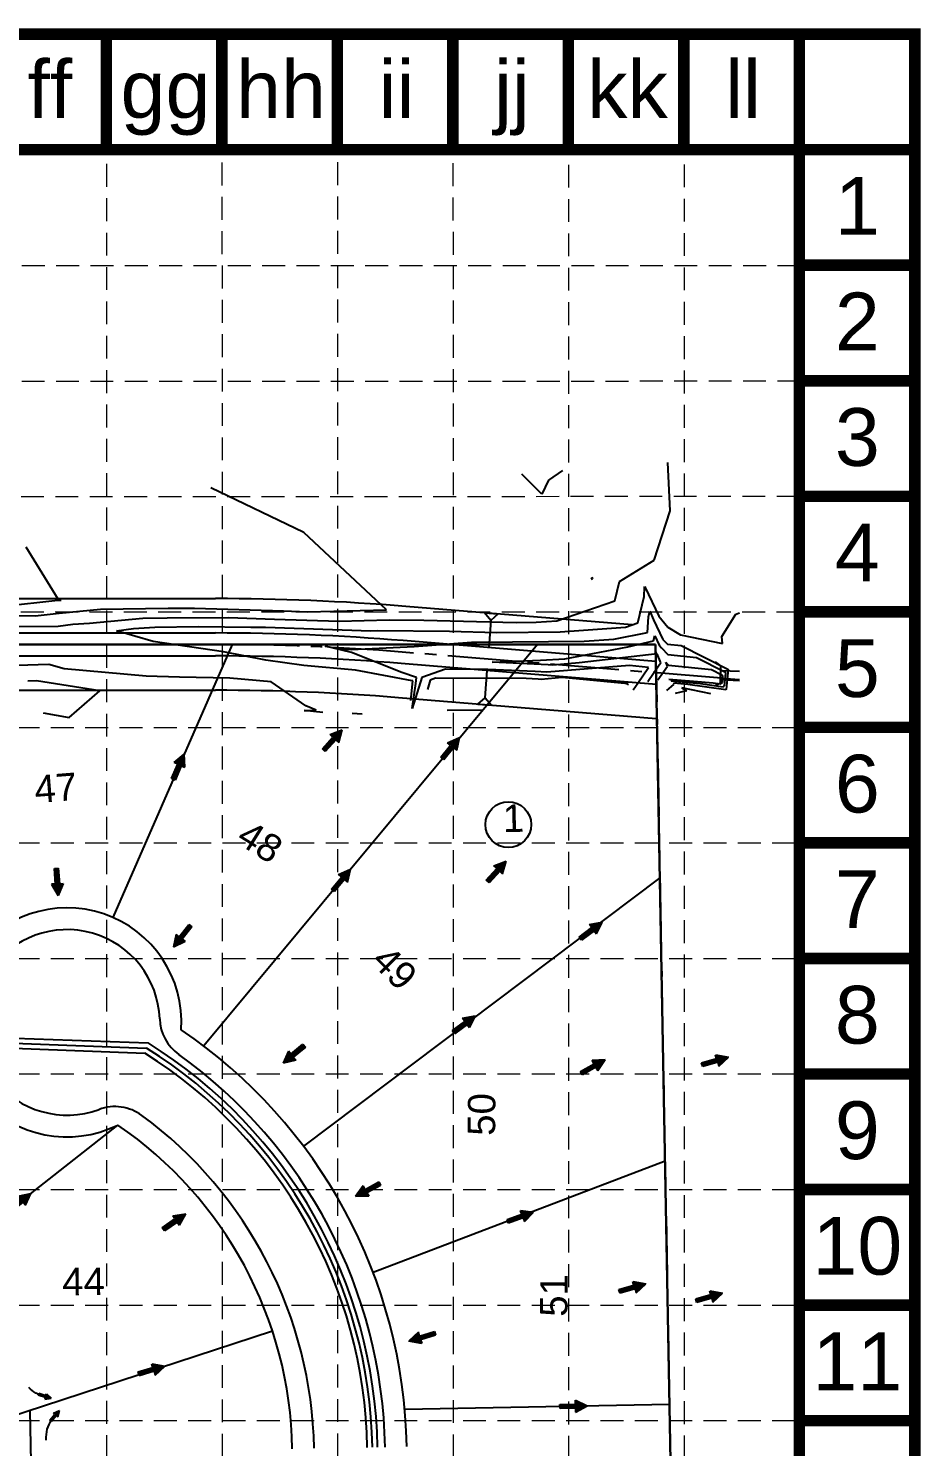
# Model space of a CAD drawing. Header units: feet. Extents: x 9918 to 11941, y 10990 to 14224.
# Drawn here: x 11551 to 11941, y 13604 to 14224 of the extents above; entities that cross this region are included whole.
import ezdxf
from ezdxf.enums import TextEntityAlignment as Align

# ---------------------------------------------------------------- set-up
doc = ezdxf.new("R2010")
doc.units = ezdxf.units.FT
doc.header["$LTSCALE"] = 40
doc.header["$MEASUREMENT"] = 0
for name, pattern in [('CENTER2', [1.125, 0.75, -0.125, 0.125, -0.125]), ('DASHED', [0.75, 0.5, -0.25]), ('HIDDEN', [0.375, 0.25, -0.125]), ('PHANTOM2', [1.25, 0.625, -0.125, 0.125, -0.125, 0.125, -0.125])]:
    doc.linetypes.add(name, pattern=pattern)
doc.layers.get('0').update_dxf_attribs({"linetype": 'CONTINUOUS'})
for name, color, linetype in [('BASE', 7, 'CONTINUOUS'), ('BNDRY-PH1', 4, 'CONTINUOUS'), ('bndry-starrett', 8, 'PHANTOM2'), ('CHANNEL', 4, 'CONTINUOUS'), ('CHANNEL C-LINE', 2, 'CENTER2'), ('CONT-MJR', 252, 'CONTINUOUS'), ('CONT-MNR', 253, 'CONTINUOUS'), ('GRD-FLOW', 7, 'CONTINUOUS'), ('GRID', 254, 'DASHED'), ('LOTNUM', 8, 'CONTINUOUS'), ('LOTS - PH1', 7, 'CONTINUOUS'), ('PAVING-PH1', 1, 'CONTINUOUS'), ('SD', 201, 'CONTINUOUS'), ('SD C-LINE', 201, 'CONTINUOUS'), ('SD-EXIST', 201, 'CONTINUOUS')]:
    doc.layers.add(name, color=color, linetype=linetype)
doc.styles.add('L200', font='ARIAL.TTF', dxfattribs={"height": 8})
doc.styles.get("Standard").update_dxf_attribs({"font": 'ARIAL.TTF'})

# ---------------------------------------------------------------- blocks, each defined once
blk = doc.blocks.new('tf')
for p, q in [((0, -0.0005), (0, 0.00051)), ((0, 0.00051), (0.00406, 0.00051)), ((0.00406, 0.00051), (0.00406, 0.00153)), ((0.00406, 0.00153), (0.00711, 0)), ((0.00406, -0.00152), (0.00711, 0)), ((0.00406, -0.0005), (0, -0.0005)), ((0.00406, -0.0005), (0.00406, -0.00152))]:
    blk.add_line(p, q)
for points in [[(0, 0.00051), (0, -0.0005), (0.00406, 0.00051), (0.00406, -0.0005)], [(0.00406, -0.00152), (0.00406, 0.00153), (0.00711, 0), (0.00406, 0.00153)]]:
    blk.add_solid(points)

msp = doc.modelspace()

# ---------------------------------------------------------------- linework, layer by layer
at = {"layer": 'BASE', "color": 9}
msp.add_line((9970.8, 14170.59), (11887.65, 14170.59), dxfattribs=at)
at = {"layer": 'BASE', "const_width": 5.04}
for points in [[(11938.1, 10992.64), (11938.1, 14221.03), (9920.35, 14221.03), (9920.35, 10992.64)], [(11887.65, 11043.08), (11887.65, 14170.59), (9970.8, 14170.59), (9970.8, 11043.08)]]:
    msp.add_lwpolyline(points, close=True, dxfattribs=at)
for points in [[(11584.99, 14221.03), (11584.99, 14170.59)], [(11635.43, 14221.03), (11635.43, 14170.59)], [(11685.88, 14221.03), (11685.88, 14170.59)], [(11736.32, 14221.03), (11736.32, 14170.59)], [(11786.77, 14221.03), (11786.77, 14170.59)], [(11837.21, 14221.03), (11837.21, 14170.59)], [(11887.65, 14221.03), (11887.65, 14170.59)], [(11938.1, 14170.59), (11887.65, 14170.59)], [(11938.1, 14120.14), (11887.65, 14120.14)], [(11938.1, 14069.7), (11887.65, 14069.7)], [(11938.1, 14019.26), (11887.65, 14019.26)], [(11938.1, 13968.81), (11887.65, 13968.81)], [(11938.1, 13918.37), (11887.65, 13918.37)], [(11938.1, 13867.92), (11887.65, 13867.92)], [(11938.1, 13817.48), (11887.65, 13817.48)], [(11938.1, 13767.04), (11887.65, 13767.04)], [(11938.1, 13716.59), (11887.65, 13716.59)], [(11938.1, 13666.15), (11887.65, 13666.15)], [(11938.1, 13615.71), (11887.65, 13615.71)]]:
    msp.add_lwpolyline(points, dxfattribs=at)
at = {"layer": 'BNDRY-PH1', "color": 0}
for p, q in [((11824.9, 13954.58), (10310.41, 13954.6)), ((11850.22, 12556.32), (11824.9, 13954.58))]:
    msp.add_line(p, q, dxfattribs=at)
at = {"layer": 'bndry-starrett'}
for q in [(10310.41, 13954.6), (11850.22, 12556.32)]:
    msp.add_line((11824.9, 13954.58), q, dxfattribs=at)
at = {"layer": 'CHANNEL', "color": 5}
for p, q in [((10910.22, 13974.59), (11632.64, 13974.58)), ((11814.58, 13963.1), (11715.85, 13971.18)), ((10910.22, 13959.59), (11632.64, 13959.58)), ((11825.04, 13947.19), (11714.62, 13956.23)), ((10910.22, 13949.59), (11632.64, 13949.58)), ((11825.22, 13937.14), (11713.81, 13946.26)), ((10910.22, 13934.59), (11632.64, 13934.58)), ((11825.19, 13922.09), (11712.58, 13931.31))]:
    msp.add_line(p, q, dxfattribs=at)
at = {"layer": 'CHANNEL', "color": 5, "flags": 128}
for points in [[(11750.11, 13968.31), (11756.16, 13967.88)], [(11756.16, 13967.88), (11752.92, 13965.07), (11750.11, 13968.31)], [(11752.92, 13965.07), (11752.06, 13953.16)], [(11750.43, 13931.29), (11751.28, 13943.19)], [(11747.18, 13928.48), (11750.43, 13931.29), (11753.23, 13928.04)], [(11747.18, 13928.48), (11753.23, 13928.04)]]:
    msp.add_lwpolyline(points, dxfattribs=at)
at = {"layer": 'CHANNEL', "color": 5}
for radius in [1020, 1005, 995, 980]:
    msp.add_arc((11632.63, 12954.58), radius, 85.32016, 89.9992, dxfattribs=at)
at = {"layer": 'CHANNEL C-LINE', "color": 5}
for p, q in [((11632.64, 13954.58), (10307.58, 13954.6)), ((11853.71, 13939.83), (11714.21, 13951.24)), ((11853.71, 13939.83), (11861.52, 13939.24))]:
    msp.add_line(p, q, dxfattribs=at)
msp.add_arc((11632.63, 12954.58), 1000, 85.32016, 89.9992, dxfattribs=at)
at = {"layer": 'CONT-MJR', "color": 35}
for p, q in [((11817.11, 13963.96, 595), (11819.86, 13975.53, 595)), ((11819.86, 13975.53, 595), (11820.06, 13979.58, 595)), ((11820.06, 13979.58, 595), (11820.12, 13979.81, 595)), ((11820.12, 13979.81, 595), (11820.27, 13979.46, 595)), ((11820.27, 13979.46, 595), (11826.22, 13966.86, 595)), ((11811.71, 13962.11, 595), (11817.11, 13963.96, 595)), ((11826.22, 13966.86, 595), (11830.26, 13962.11, 595)), ((11853.85, 13958.05, 595), (11859.95, 13967.78, 595)), ((11859.95, 13967.78, 595), (11861.52, 13968.31, 595)), ((11589.49, 13960.56, 595), (11596.92, 13961.54, 595)), ((11605.52, 13955.86, 595), (11589.49, 13960.56, 595)), ((11596.92, 13961.54, 595), (11606.24, 13962.08, 595)), ((11606.24, 13962.08, 595), (11625.19, 13962.41, 595)), ((11625.19, 13962.41, 595), (11648.1, 13962.16, 595)), ((11648.1, 13962.16, 595), (11653.13, 13962.18, 595)), ((11653.13, 13962.18, 595), (11654.5, 13962.13, 595)), ((11654.5, 13962.13, 595), (11700.54, 13960.56, 595)), ((11700.54, 13960.56, 595), (11703.25, 13960.63, 595)), ((11703.25, 13960.63, 595), (11734.86, 13960.34, 595)), ((11734.86, 13960.34, 595), (11755.4, 13959.85, 595)), ((11755.4, 13959.85, 595), (11783.17, 13960.1, 595)), ((11783.17, 13960.1, 595), (11811.71, 13962.11, 595)), ((11830.26, 13962.11, 595), (11835.69, 13958.83, 595)), ((11835.69, 13958.83, 595), (11854.12, 13955.03, 595)), ((11854.12, 13955.03, 595), (11853.85, 13958.05, 595)), ((11636.18, 13951.3, 595), (11605.52, 13955.86, 595)), ((11654.62, 13947.78, 595), (11636.18, 13951.3, 595)), ((11671.28, 13945.33, 595), (11654.62, 13947.78, 595)), ((11693.86, 13943.33, 595), (11671.28, 13945.33, 595)), ((11718.55, 13938.74, 595), (11693.86, 13943.33, 595)), ((11718.01, 13930.14, 595), (11718.8, 13938.64, 595)), ((11718.8, 13938.64, 595), (11718.55, 13938.74, 595)), ((11726.48, 13938.98, 595), (11725.2, 13934.84, 595)), ((11728.79, 13939.79, 595), (11726.48, 13938.98, 595)), ((11768.37, 13939.66, 595), (11728.79, 13939.79, 595)), ((11773.62, 13939.4, 595), (11768.37, 13939.66, 595)), ((11774.9, 13939.34, 595), (11773.62, 13939.4, 595)), ((11784.02, 13940.08, 595), (11774.9, 13939.34, 595)), ((11812.93, 13937.35, 595), (11784.02, 13940.08, 595)), ((11812.6, 13936.87, 595), (11812.7, 13937.02, 595)), ((11812.7, 13937.02, 595), (11812.93, 13937.35, 595)), ((11838.41, 13934.3, 595), (11833.35, 13933.11, 595)), ((11849, 13933, 595), (11836.3, 13935.69, 595)), ((11836.3, 13935.69, 595), (11838.41, 13934.3, 595)), ((11692.31, 13924.59, 595), (11696.68, 13924.35, 595))]:
    msp.add_line(p, q, dxfattribs=at)
at = {"layer": 'CONT-MNR', "color": 35}
for p, q in [((11831.25, 14012.97, 596), (11830.22, 14034.02, 596)), ((11775.15, 14020.14, 596), (11766.45, 14028.86, 596)), ((11778.05, 14026.36, 596), (11775.15, 14020.14, 596)), ((11784.26, 14030.5, 596), (11778.05, 14026.36, 596)), ((11671.21, 14003.46, 597), (11630.64, 14022.96, 597)), ((11824.3, 13991.38, 596), (11831.25, 14012.97, 596)), ((11707.4, 13969.74, 597), (11671.21, 14003.46, 597)), ((11563.91, 13974.34, 598), (11549.93, 13997.05, 598)), ((11809.14, 13982.01, 596), (11824.3, 13991.38, 596)), ((11796.99, 13983.5, 597), (11796.79, 13983.07, 597)), ((11796.79, 13983.07, 597), (11797.16, 13983.19, 597)), ((11797.42, 13983.79, 597), (11796.99, 13983.5, 597)), ((11797.16, 13983.19, 597), (11797.18, 13983.24, 597)), ((11797.18, 13983.24, 597), (11797.26, 13983.3, 597)), ((11797.26, 13983.3, 597), (11797.42, 13983.79, 597)), ((11807.14, 13973.58, 596), (11809.14, 13982.01, 596)), ((11540.09, 13971.34, 598), (11563.85, 13973.84, 598)), ((11563.85, 13973.84, 598), (11563.99, 13973.85, 598)), ((11565.32, 13973.87, 598), (11563.91, 13974.34, 598)), ((11563.99, 13973.85, 598), (11565.32, 13973.87, 598)), ((11564.39, 13968.23, 597), (11582.49, 13969.95, 597)), ((11582.49, 13969.95, 597), (11611.95, 13970.44, 597)), ((11611.95, 13970.44, 597), (11623.51, 13970.48, 597)), ((11623.51, 13970.48, 597), (11662.44, 13969.23, 597)), ((11662.44, 13969.23, 597), (11672.83, 13968.87, 597)), ((11672.83, 13968.87, 597), (11707.4, 13969.74, 597)), ((11781.73, 13964.88, 596), (11807.14, 13973.58, 596)), ((11519.6, 13967.51, 597), (11553.92, 13967.14, 597)), ((11553.92, 13967.14, 597), (11564.39, 13968.23, 597)), ((11564.03, 13962.58, 596), (11570.44, 13963.42, 596)), ((11570.44, 13963.42, 596), (11577.62, 13963.84, 596)), ((11577.62, 13963.84, 596), (11600.99, 13966.06, 596)), ((11600.99, 13966.06, 596), (11611.56, 13966.23, 596)), ((11611.56, 13966.23, 596), (11638.32, 13966.33, 596)), ((11638.32, 13966.33, 596), (11658.47, 13965.68, 596)), ((11658.47, 13965.68, 596), (11686.69, 13964.72, 596)), ((11686.69, 13964.72, 596), (11708.59, 13965.27, 596)), ((11708.59, 13965.27, 596), (11723.71, 13965.13, 596)), ((11723.71, 13965.13, 596), (11763.97, 13964.16, 596)), ((11763.97, 13964.16, 596), (11772.73, 13964.24, 596)), ((11772.73, 13964.24, 596), (11781.73, 13964.88, 596)), ((11821.37, 13959.8, 594), (11821.7, 13966.65, 594)), ((11821.7, 13966.65, 594), (11822.35, 13969.05, 594)), ((11822.35, 13969.05, 594), (11824.02, 13965.36, 594)), ((11824.02, 13965.36, 594), (11828.08, 13956.77, 594)), ((11542.02, 13962.47, 596), (11564.03, 13962.58, 596)), ((11793.62, 13955.96, 594), (11806.64, 13956.88, 594)), ((11806.64, 13956.88, 594), (11821.37, 13959.8, 594)), ((11824, 13956.12, 593), (11824.59, 13958.3, 593)), ((11824.59, 13958.3, 593), (11826.39, 13954.33, 593)), ((11692.01, 13951.08, 594), (11680.52, 13953.77, 594)), ((11680.52, 13953.77, 594), (11688.12, 13952.52, 594)), ((11688.12, 13952.52, 594), (11691.88, 13952.42, 594)), ((11691.88, 13952.42, 594), (11719.46, 13953.68, 594)), ((11713.99, 13942.27, 594), (11692.01, 13951.08, 594)), ((11719.46, 13953.68, 594), (11744.46, 13955.56, 594)), ((11744.46, 13955.56, 594), (11746.02, 13955.55, 594)), ((11746.02, 13955.55, 594), (11746.83, 13955.53, 594)), ((11746.83, 13955.53, 594), (11793.62, 13955.96, 594)), ((11785.2, 13948.26, 593), (11812.68, 13953.5, 593)), ((11812.68, 13953.5, 593), (11824, 13956.12, 593)), ((11826.39, 13954.33, 593), (11827.47, 13953.15, 593)), ((11827.47, 13953.15, 593), (11830.26, 13950.14, 593)), ((11828.08, 13956.77, 594), (11830.01, 13954.69, 594)), ((11830.01, 13954.69, 594), (11836.03, 13954.06, 594)), ((11836.03, 13954.06, 594), (11856.47, 13943.75, 594)), ((11559.92, 13945.75, 596), (11532.44, 13945.05, 596)), ((11566.55, 13943.93, 596), (11559.92, 13945.75, 596)), ((11753.56, 13946.84, 593), (11774.66, 13947.72, 593)), ((11777.92, 13945.66, 593), (11753.56, 13946.84, 593)), ((11774.66, 13947.72, 593), (11785.2, 13948.26, 593)), ((11813.49, 13945.36, 594), (11777.42, 13942.45, 594)), ((11779.93, 13945.56, 593), (11777.92, 13945.66, 593)), ((11791.54, 13946.49, 593), (11779.93, 13945.56, 593)), ((11825.56, 13950.49, 593), (11791.54, 13946.49, 593)), ((11821.8, 13944.57, 594), (11813.49, 13945.36, 594)), ((11817.1, 13937.74, 594), (11821.8, 13944.57, 594)), ((11821.5, 13938.47, 593), (11826.47, 13945.68, 593)), ((11827.13, 13946.59, 593), (11825.56, 13950.49, 593)), ((11826.47, 13945.68, 593), (11827.13, 13946.59, 593)), ((11828.29, 13942.66, 592), (11830.05, 13945.09, 592)), ((11830.05, 13945.09, 592), (11829.33, 13946.87, 592)), ((11829.33, 13946.87, 592), (11830.1, 13946.03, 592)), ((11830.1, 13946.03, 592), (11830.5, 13945.6, 592)), ((11830.26, 13950.14, 593), (11842.67, 13948.85, 593)), ((11830.5, 13945.6, 592), (11849.3, 13943.64, 592)), ((11842.67, 13948.85, 593), (11855.15, 13942.56, 593)), ((11554.52, 13938.73, 597), (11550.73, 13938.56, 597)), ((11582.19, 13934.38, 597), (11554.52, 13938.73, 597)), ((11602.43, 13940.76, 596), (11566.55, 13943.93, 596)), ((11617.01, 13940.34, 596), (11602.43, 13940.76, 596)), ((11639, 13939.8, 596), (11617.01, 13940.34, 596)), ((11657.06, 13938.22, 596), (11639, 13939.8, 596)), ((11720.43, 13940.08, 594), (11713.99, 13942.27, 594)), ((11722.72, 13940.15, 594), (11718.57, 13926.68, 594)), ((11720.19, 13937.5, 594), (11720.43, 13940.08, 594)), ((11733.06, 13943.77, 594), (11722.72, 13940.15, 594)), ((11751.55, 13943.71, 594), (11733.06, 13943.77, 594)), ((11772.35, 13942.7, 594), (11751.55, 13943.71, 594)), ((11777.42, 13942.45, 594), (11772.35, 13942.7, 594)), ((11825.91, 13939.19, 592), (11828.29, 13942.66, 592)), ((11841.45, 13938.46, 592), (11830.63, 13939.32, 592)), ((11831.6, 13938.55, 593), (11831.56, 13938.37, 593)), ((11844.53, 13937.4, 593), (11831.6, 13938.55, 593)), ((11850.06, 13937.69, 592), (11841.45, 13938.46, 592)), ((11849.3, 13943.64, 592), (11853.82, 13941.36, 592)), ((11853.82, 13941.36, 592), (11854.13, 13940.53, 592)), ((11854.13, 13940.53, 592), (11853.89, 13937.97, 592)), ((11855.33, 13942.06, 593), (11854.8, 13936.44, 593)), ((11855.15, 13942.56, 593), (11855.33, 13942.06, 593)), ((11856.53, 13943.59, 594), (11855.71, 13934.91, 594)), ((11856.47, 13943.75, 594), (11856.53, 13943.59, 594)), ((11568.78, 13922.72, 597), (11582.19, 13934.38, 597)), ((11672.07, 13927.76, 596), (11657.06, 13938.22, 596)), ((11718.57, 13926.68, 594), (11720.19, 13937.5, 594)), ((11815.04, 13934.7, 594), (11817.1, 13937.74, 594)), ((11832.67, 13937.15, 594), (11829.59, 13934.53, 594)), ((11832.78, 13937.66, 594), (11832.67, 13937.15, 594)), ((11838.99, 13937.1, 594), (11832.78, 13937.66, 594)), ((11855.51, 13934.72, 594), (11838.99, 13937.1, 594)), ((11854.32, 13935.98, 593), (11844.53, 13937.4, 593)), ((11853.13, 13937.25, 592), (11850.06, 13937.69, 592)), ((11853.89, 13937.97, 592), (11853.13, 13937.25, 592)), ((11854.8, 13936.44, 593), (11854.32, 13935.98, 593)), ((11855.71, 13934.91, 594), (11855.51, 13934.72, 594)), ((11676.6, 13925.89, 596), (11672.07, 13927.76, 596)), ((11672.86, 13925.72, 596), (11676.6, 13925.89, 596)), ((11749.33, 13925.85, 596), (11733.86, 13925.67, 596)), ((11557.4, 13924.71, 597), (11568.78, 13922.72, 597)), ((11679.58, 13924.89, 596), (11671.42, 13925.8, 596)), ((11671.42, 13925.8, 596), (11672.86, 13925.72, 596))]:
    msp.add_line(p, q, dxfattribs=at)
at = {"layer": 'GRD-FLOW'}
for points in [[(11557.04, 13626.88), (11554.23, 13627.72), (11551.19, 13630.15)], [(11560.85, 13615.88), (11559.08, 13612.04), (11558.6, 13607.21)]]:
    msp.add_spline(points, degree=3, dxfattribs=at)
at = {"layer": 'GRID', "color": 252, "linetype": 'HIDDEN', "lineweight": 0}
for p, q in [((11585.33, 11244.35), (11585.21, 14171.72)), ((11635.81, 11244.97), (11635.66, 14171.72)), ((11686.35, 11245.14), (11686.1, 14171.72)), ((11736.7, 11244.7), (11736.54, 14171.72)), ((11787.25, 11244.04), (11786.99, 14171.72)), ((11837.73, 11244.18), (11837.43, 14171.72)), ((9973.09, 14119.8), (11886.82, 14120.05)), ((9973.05, 14069.22), (11886.82, 14069.61)), ((9972.77, 14018.93), (11887.65, 14019.26)), ((9972.7, 13968.53), (11887.65, 13968.81)), ((9970.8, 13918.37), (11887.65, 13918.37)), ((9970.8, 13867.92), (11887.65, 13867.92)), ((9970.8, 13817.48), (11887.65, 13817.48)), ((9970.8, 13767.04), (11887.65, 13767.04)), ((9970.8, 13716.59), (11887.65, 13716.59)), ((9970.8, 13666.15), (11887.65, 13666.15)), ((9970.8, 13615.71), (11887.65, 13615.71))]:
    msp.add_line(p, q, dxfattribs=at)
at = {"layer": 'LOTNUM', "color": 7}
msp.add_circle((11760.56, 13875.93), 10, dxfattribs=at)
at = {"layer": 'LOTS - PH1'}
for p, q in [((10354.02, 13954.6), (11824.9, 13954.58)), ((11639.97, 13954.58), (11587.87, 13835.39)), ((11824.9, 13954.58), (11846.82, 12743.68)), ((11826.75, 13852.67), (11671.06, 13735.54)), ((11468.3, 13648.93), (11590.01, 13744.76)), ((11828.99, 13728.97), (11701.51, 13680.39)), ((11541.07, 13616.78), (11657.52, 13654.88)), ((11830.91, 13622.68), (11715.34, 13620.58)), ((11551.65, 13620.01), (11554.09, 13485.29))]:
    msp.add_line(p, q, dxfattribs=at)
at = {"layer": 'LOTS - PH1', "flags": 128}
msp.add_lwpolyline([(11773.27, 13954.58), (11627.55, 13779.31)], dxfattribs=at)
at = {"layer": 'LOTS - PH1'}
for centre, radius, start, end in [((11567.85, 13789.58), 50, 356.30994, 296.30654), ((11491.26, 13600.28), 225, 1.03714, 55.79579), ((11491.26, 13600.28), 175, 1.03714, 55.64938)]:
    msp.add_arc(centre, radius, start, end, dxfattribs=at)
at = {"layer": 'PAVING-PH1', "color": 7}
for centre, radius, start, end in [((11567.85, 13789.58), 40.5, 2.09839, 290.18696), ((11628.31, 13791.79), 20, 182.09839, 234.4133), ((11491.26, 13600.28), 215.5, 1.03714, 54.4133), ((11588.72, 13732.8), 20, 53.66649, 110.18696), ((11491.26, 13600.28), 184.5, 1.03714, 53.66649)]:
    msp.add_arc(centre, radius, start, end, dxfattribs=at)
at = {"layer": 'SD', "color": 5}
for p, q in [((11340.48, 13790.33), (11603.25, 13780.58)), ((11340.31, 13785.83), (11601.89, 13776.12))]:
    msp.add_line(p, q, dxfattribs=at)
for radius, end in [(212.25, 58.15381), (207.75, 57.82614)]:
    msp.add_arc((11491.26, 13600.28), radius, 1.03714, end, dxfattribs=at)
at = {"layer": 'SD C-LINE', "color": 5}
msp.add_line((11329.43, 13788.48), (11602.57, 13778.35), dxfattribs=at)
msp.add_arc((11491.26, 13600.28), 210, 1.03714, 57.99132, dxfattribs=at)
at = {"layer": 'SD-EXIST', "color": 5}
for p, q in [((11853.41, 13945.2), (11851.07, 13946.97)), ((11853.15, 13937.71), (11853.41, 13945.2)), ((11853.13, 13939.25), (11861.52, 13938.86)), ((11853.31, 13943.25), (11861.52, 13942.87)), ((11853.15, 13937.71), (11850.82, 13936.54))]:
    msp.add_line(p, q, dxfattribs=at)

# ---------------------------------------------------------------- block references
at = {"layer": 'GRD-FLOW'}
for p, xscale, yscale, zscale, rotation in [((11680.01, 13908.46), 1677.320435747335, 1677.320435747335, 1677.320435747335, 47.7051791904017), ((11731.71, 13904.76), 1677.320435747336, 1677.320435747335, 1677.320435747335, 50.61010638412394), ((11614.24, 13895.72), 1677.320435747334, 1677.320435747335, 1677.320435747335, 66.40441705607219), ((11684, 13847.19), 1677.320435747336, 1677.320435747335, 1677.320435747335, 50.61010638412394), ((11751.58, 13851.12), 1677.320435747335, 1677.320435747335, 1677.320435747335, 47.7051791904017), ((11563.17, 13856.84), 1677.320435747335, 1677.320435747335, 1677.320435747335, 274.1608739989252), ((11621.66, 13831.76), 1677.320435747335, 1677.320435747335, 1677.320435747335, 231.9075757516722), ((11792.05, 13826.16), 1677.320435747335, 1677.320435747335, 1677.320435747335, 36.90049382288924), ((11736.62, 13785.28), 1677.320435747335, 1677.320435747335, 1677.320435747335, 36.56992482856238), ((11671.37, 13779.39), 1677.320435747335, 1677.320435747335, 1677.320435747335, 219.4903900208314), ((11792.49, 13767.42), 1677.320435747335, 1677.320435747335, 1677.320435747335, 29.73974927930844), ((11845.21, 13771.13), 1677.320435747334, 1677.320435747335, 1677.320435747335, 15.71327204220677), ((11542.73, 13707.48), 1677.320435747335, 1677.320435747335, 1677.320435747335, 38.68025514051836), ((11704.4, 13719.15), 1677.320435747335, 1677.320435747335, 1677.320435747335, 208.0824927930281), ((11760.31, 13702.65), 1677.320435747336, 1677.320435747335, 1677.320435747335, 20.0175377684149), ((11609.87, 13699.19), 1677.320435747335, 1677.320435747335, 1677.320435747335, 34.70280447848683), ((11809.11, 13672.18), 1677.320435747334, 1677.320435747335, 1677.320435747335, 15.71327204220677), ((11842.63, 13668.06), 1677.320435747334, 1677.320435747335, 1677.320435747335, 15.71327204220677), ((11728.53, 13653.8), 1677.320435747334, 1677.320435747335, 1677.320435747335, 196.9086044980514), ((11599.09, 13636.13), 1677.320435747334, 1677.320435747335, 1677.320435747335, 16.44328390594078), ((11555.33, 13627.23), 825.5659071512248, 825.5659071512237, 825.5659071512242, 342.5566621429964), ((11783.11, 13621.89), 1677.320435747336, 1677.320435747335, 1677.320435747335, 1.037831388704908), ((11560.72, 13615.65), 825.5659071512243, 825.5659071512237, 825.5659071512242, 49.48479346405162)]:
    msp.add_blockref('tf', p, dxfattribs=dict(at, xscale=xscale, yscale=yscale, zscale=zscale, rotation=rotation))

# ---------------------------------------------------------------- texts
at = {"layer": 'BASE'}
for s, height, p in [('ff', 25.222, (11560.38, 14196.98)), ('hh', 25.222, (11661.27, 14196.98)), ('ii', 25.222, (11711.71, 14196.98)), ('jj', 25.222, (11762.16, 14196.98)), ('kk', 25.222, (11812.6, 14196.98)), ('ll', 25.222, (11863.04, 14196.98)), ('gg', 25.222, (11610.82, 14196.98)), ('1', 25.22, (11912.98, 14146.03)), ('2', 25.22, (11912.98, 14095.58)), ('3', 25.22, (11912.98, 14045.14)), ('4', 25.22, (11912.98, 13994.7)), ('5', 25.22, (11912.98, 13944.25)), ('6', 25.22, (11912.98, 13893.81)), ('7', 25.22, (11912.98, 13843.37)), ('8', 25.22, (11912.98, 13792.92)), ('9', 25.22, (11912.98, 13742.48)), ('10', 25.222, (11912.98, 13692.04)), ('11', 25.222, (11912.98, 13641.59))]:
    msp.add_text(s, height=height, dxfattribs=at).set_placement(p, align=Align.MIDDLE_CENTER)
at = {"layer": 'LOTNUM', "color": 7, "style": 'L200'}
for s, rotation, p in [('47', 4.49124, (11554.06, 13885.29)), ('1', 1.36297, (11758.26, 13872.59)), ('48', 327.88748, (11641.14, 13868.33)), ('49', 315.01384, (11700.11, 13815.8)), ('50', 89.45436, (11754.78, 13740.01)), ('44', 0.47697, (11565.79, 13670.38)), ('51', 89.45436, (11786.35, 13661))]:
    msp.add_text(s, height=12, rotation=rotation, dxfattribs=at).set_placement(p)

doc.saveas('drawing.dxf')
